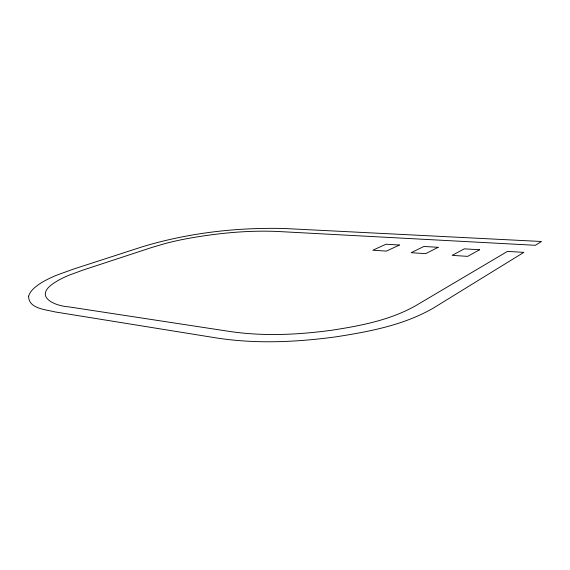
<?xml version="1.0" encoding="UTF-8"?>
<svg xmlns="http://www.w3.org/2000/svg" width="570" height="570" viewBox="0 0 570 570"><rect width="100%" height="100%" fill="white"/><g stroke="black" fill="none" stroke-linecap="round" stroke-linejoin="round"><path stroke-width="0.85" d="M28.607 296.151C28.472 308.79 46.027 309.574 55.09 311.933L216.386 337.939C255.916 344.066 296.243 342.2 335.744 336.87C369.353 331.633 403.881 325.199 433.656 307.9L523.851 252.36L507.478 251.391L415.338 305.912C389.659 320.319 360.204 325.848 331.434 330.286C297.832 334.804 263.554 336.442 229.895 331.491L68.934 306.888C53.708 305.812 33.295 296.315 54.271 282.863A98.247 22.836 -8.1 0 1 69.298 275.111L83.035 270.073L151.784 247.48L165.229 243.518A89.511 19.309 -6.9 0 1 187.494 238.552C216.928 233.265 246.895 230.237 276.82 231.434L535.33 245.292L541.5 241.495L284.416 228.506C236.593 227.323 188.264 232.895 142.415 246.76L73.615 269.054L57.613 274.818A113.658 26.462 -8.2 0 0 39.836 283.732C35.255 286.924 30.331 290.586 28.607 296.151M479.598 249.753L467.664 256.365L452.138 255.36L464.301 248.848L479.598 249.753M438.202 247.309L425.683 253.65L411.17 252.71L423.873 246.468L438.202 247.309M399.42 245.022L386.41 251.106L372.809 250.223L385.968 244.231L399.42 245.022"/></g></svg>
